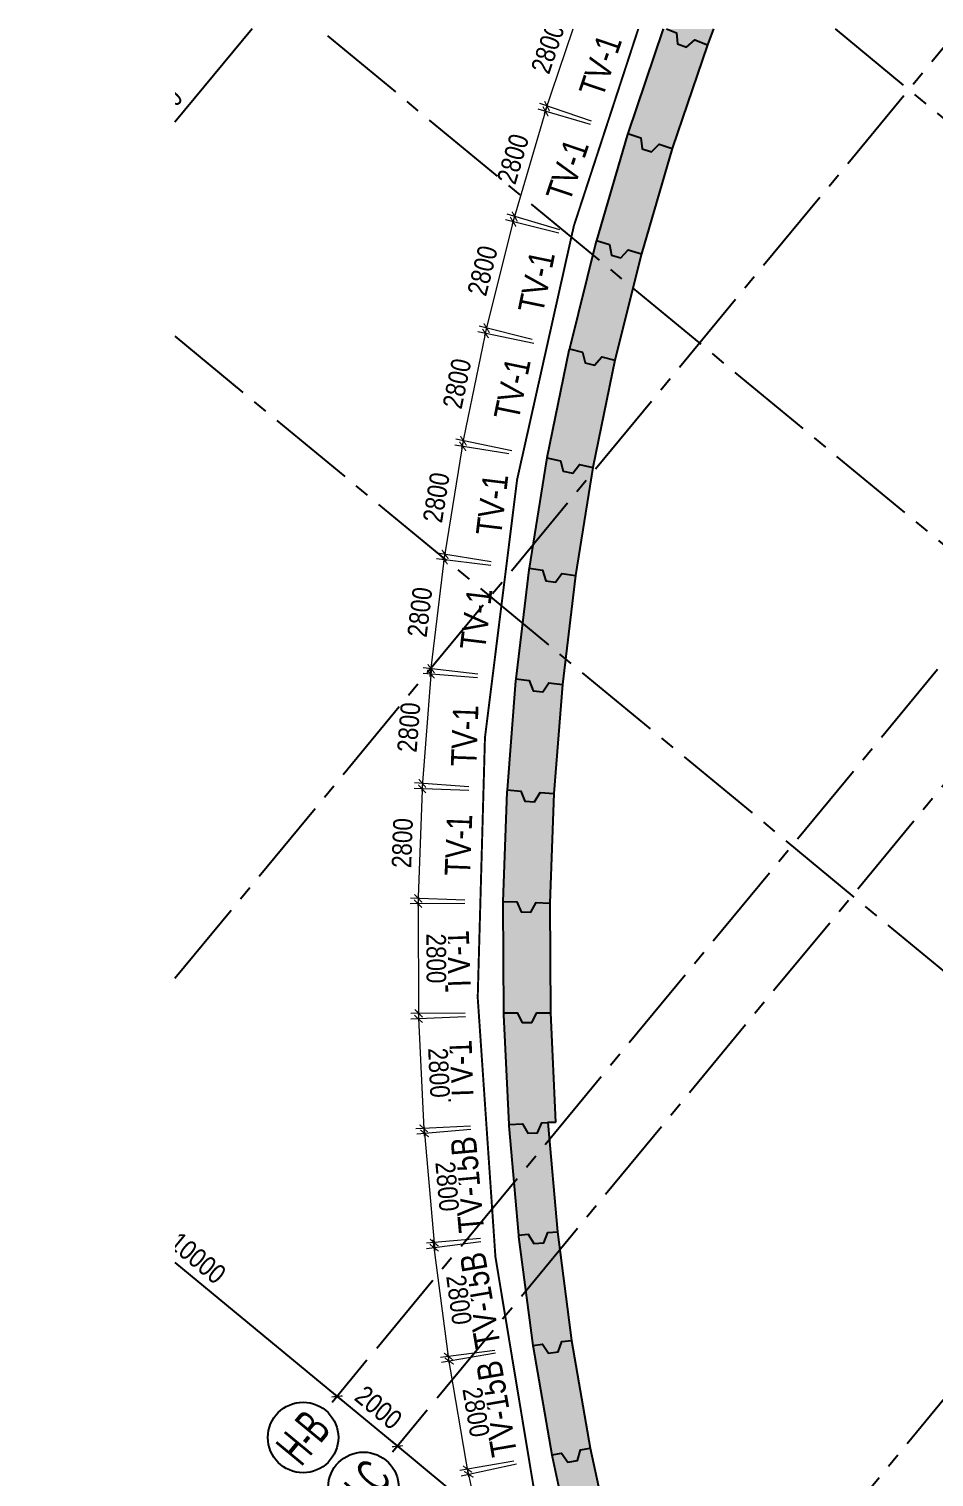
# Model space of a CAD drawing. Header units: millimetres. Extents: x 489377 to 1074388, y -818569 to -310551.
# Drawn here: x 490982 to 514109, y -347553 to -310551 of the extents above; entities that cross this region are included whole.
import ezdxf
from ezdxf.enums import TextEntityAlignment as Align
from ezdxf.xclip import XClip

# ---------------------------------------------------------------- set-up
doc = ezdxf.new("R2010")
doc.units = ezdxf.units.MM
doc.header["$LTSCALE"] = 100
doc.header["$XCLIPFRAME"] = 0
doc.header["$PDMODE"] = 32
doc.header["$PDSIZE"] = 2.5
for name, pattern in [('CENTER2', [1.125, 0.75, -0.125, 0.125, -0.125]), ('DASHDOT', [1, 0.5, -0.25, 0, -0.25]), ('DASHED', [4.5, 3, -1.5])]:
    doc.linetypes.add(name, pattern=pattern)
for name, color, linetype in [('A-GRID-SYM', 50, 'Continuous'), ('ccu11-Dim', 8, 'Continuous'), ('ccu11-Khuat', 9, 'DASHED'), ('ccu12-Hatch', 250, 'Continuous'), ('ccu12-Truc', 13, 'CENTER2'), ('KC-Betong', 6, 'Continuous'), ('Xref_ST_MBDV Cot vach 30.7.2022$0$Xref_ST_MBDV Cot vach 30.7.2022|Xref_ST_MBDV Cot vach 30.7.2022|Xref_ST_MBDV Cot vach 30.7.2022|Xref_ST_MBDV Cot vach 30.7.2022|A-CORE-OTLN', 2, 'Continuous'), ('Xref_ST_MBDV Cot vach 30.7.2022$0$Xref_ST_MBDV Cot vach 30.7.2022|Xref_ST_MBDV Cot vach 30.7.2022|Xref_ST_MBDV Cot vach 30.7.2022|Xref_ST_MBDV Cot vach 30.7.2022|ccu12-Thay', 7, 'Continuous')]:
    doc.layers.add(name, color=color, linetype=linetype)
doc.layers.add('ccu12-Tencaukien', color=9, linetype='Continuous', lineweight=15)
doc.styles.add('Arial', font='arial_0.ttf', dxfattribs={"width": 0.7})
doc.styles.add('Arial Narrow', font='ARIALN.TTF')
doc.styles.add('HBA-Text', font='GOTHIC.TTF')
doc.dimstyles.new('ccu12-200', dxfattribs={"dimscale": 200, "dimtxt": 2.5, "dimasz": 1, "dimexe": 1, "dimexo": 2, "dimgap": 1, "dimtad": 1, "dimdec": 0, "dimdsep": 46, "dimtxsty": 'Arial Narrow', "dimblk": 'ARCHTICK', "dimcen": -1, "dimdle": 1, "dimclrd": 256, "dimclre": 256, "dimclrt": 3, "dimadec": 0, "dimazin": 2, "dimtfac": 0.1, "dimtdec": 0, "dimtmove": 0, "dimatfit": 1, "dimldrblk": 'ARCHTICK', "dimfxl": 0, "dimtvp": 0.833333, "dimtolj": 1, "dimtzin": 12, "dimarcsym": 0})

# ---------------------------------------------------------------- blocks, each defined once
blk = doc.blocks.new('_ARCHTICK')
at = {"color": 0, "linetype": 'ByBlock', "const_width": 0.15}
blk.add_lwpolyline([(-0.5, -0.5), (0.5, 0.5)], dxfattribs=at)
blk = doc.blocks.new('*D191')
at = {"layer": 'ccu11-Dim', "lineweight": -2, "ltscale": 0.5, "transparency": 16777216}
for p, q in [((-122215, 90313), (-121188, 93344)), ((-120116, 92769), (-121441, 93218)), ((-121016, 90117), (-122341, 90567))]:
    blk.add_line(p, q, dxfattribs=at)
at = {"layer": 'Defpoints', "color": 0, "ltscale": 0.5, "transparency": 16777216}
for p in [(-121252, 93154), (-119738, 92641), (-120637, 89989)]:
    blk.add_point(p, dxfattribs=at)
at = {"layer": 'ccu11-Dim', "lineweight": -2, "ltscale": 0.5, "transparency": 16777216, "xscale": 200, "yscale": 200, "zscale": 200}
for p, rotation in [((-121252, 93154), 71.26862358243689), ((-122151, 90502), 251.2686235824369)]:
    blk.add_blockref('_ARCHTICK', p, dxfattribs=dict(at, rotation=rotation))
at = {"layer": 'ccu11-Dim', "color": 3, "ltscale": 0.5, "transparency": 16777216, "insert": (-122133, 91975), "char_height": 500, "attachment_point": 5, "rotation": 71.2686, "style": 'Arial Narrow', "bg_fill": 3, "box_fill_scale": 1.1, "bg_fill_color": 256, "bg_fill_true_color": 13158600, "bg_fill_transparency": 0}
blk.add_mtext('\\A1;2800', dxfattribs=at)
blk = doc.blocks.new('*D192')
at = {"layer": 'ccu11-Dim', "lineweight": -2, "ltscale": 0.5, "transparency": 16777216}
for p, q in [((-123035, 87489), (-122134, 90560)), ((-121042, 90031), (-122383, 90424)), ((-121830, 87344), (-123171, 87738))]:
    blk.add_line(p, q, dxfattribs=at)
at = {"layer": 'Defpoints', "color": 0, "ltscale": 0.5, "transparency": 16777216}
for p in [(-122191, 90368), (-120658, 89918), (-121446, 87232)]:
    blk.add_point(p, dxfattribs=at)
at = {"layer": 'ccu11-Dim', "lineweight": -2, "ltscale": 0.5, "transparency": 16777216, "xscale": 200, "yscale": 200, "zscale": 200}
for p, rotation in [((-122191, 90368), 73.64817315677632), ((-122979, 87681), 253.6481731567763)]:
    blk.add_blockref('_ARCHTICK', p, dxfattribs=dict(at, rotation=rotation))
at = {"layer": 'ccu11-Dim', "color": 3, "ltscale": 0.5, "transparency": 16777216, "insert": (-123022, 89153), "char_height": 500, "attachment_point": 5, "rotation": 73.6482, "style": 'Arial Narrow', "bg_fill": 3, "box_fill_scale": 1.1, "bg_fill_color": 256, "bg_fill_true_color": 13158600, "bg_fill_transparency": 0}
blk.add_mtext('\\A1;2800', dxfattribs=at)
blk = doc.blocks.new('*D193')
at = {"layer": 'ccu11-Dim', "lineweight": -2, "ltscale": 0.5, "transparency": 16777216}
for p, q in [((-123743, 84636), (-122971, 87741)), ((-121855, 87257), (-123213, 87595)), ((-122531, 84540), (-123889, 84878))]:
    blk.add_line(p, q, dxfattribs=at)
at = {"layer": 'Defpoints', "color": 0, "ltscale": 0.5, "transparency": 16777216}
for p in [(-123019, 87547), (-121467, 87161), (-122143, 84444)]:
    blk.add_point(p, dxfattribs=at)
at = {"layer": 'ccu11-Dim', "lineweight": -2, "ltscale": 0.5, "transparency": 16777216, "xscale": 200, "yscale": 200, "zscale": 200}
for p, rotation in [((-123019, 87547), 76.02772032637999), ((-123695, 84830), 256.02772032638)]:
    blk.add_blockref('_ARCHTICK', p, dxfattribs=dict(at, rotation=rotation))
at = {"layer": 'ccu11-Dim', "color": 3, "ltscale": 0.5, "transparency": 16777216, "insert": (-123799, 86298), "char_height": 500, "attachment_point": 5, "rotation": 76.0277, "style": 'Arial Narrow', "bg_fill": 3, "box_fill_scale": 1.1, "bg_fill_color": 256, "bg_fill_true_color": 13158600, "bg_fill_transparency": 0}
blk.add_mtext('\\A1;2800', dxfattribs=at)
blk = doc.blocks.new('*D194')
at = {"layer": 'ccu11-Dim', "lineweight": -2, "ltscale": 0.5, "transparency": 16777216}
for p, q in [((-124328, 81754), (-123685, 84889)), ((-122490, 84439), (-123921, 84733)), ((-123053, 81696), (-124484, 81990))]:
    blk.add_line(p, q, dxfattribs=at)
at = {"layer": 'Defpoints', "color": 0, "ltscale": 0.5, "transparency": 16777216}
for p in [(-123725, 84693), (-122098, 84359), (-122661, 81616)]:
    blk.add_point(p, dxfattribs=at)
at = {"layer": 'ccu11-Dim', "lineweight": -2, "ltscale": 0.5, "transparency": 16777216, "xscale": 200, "yscale": 200, "zscale": 200}
for p, rotation in [((-123725, 84693), 78.40726389763793), ((-124288, 81950), 258.4072638976379)]:
    blk.add_blockref('_ARCHTICK', p, dxfattribs=dict(at, rotation=rotation))
at = {"layer": 'ccu11-Dim', "color": 3, "ltscale": 0.5, "transparency": 16777216, "insert": (-124452, 83413), "char_height": 500, "attachment_point": 5, "rotation": 78.4073, "style": 'Arial Narrow', "bg_fill": 3, "box_fill_scale": 1.1, "bg_fill_color": 256, "bg_fill_true_color": 13158600, "bg_fill_transparency": 0}
blk.add_mtext('\\A1;2800', dxfattribs=at)
blk = doc.blocks.new('*D195')
at = {"layer": 'ccu11-Dim', "lineweight": -2, "ltscale": 0.5, "transparency": 16777216}
for p, q in [((-124788, 78850), (-124276, 82008)), ((-123130, 81620), (-124505, 81843)), ((-123578, 78856), (-124954, 79079))]:
    blk.add_line(p, q, dxfattribs=at)
at = {"layer": 'Defpoints', "color": 0, "ltscale": 0.5, "transparency": 16777216}
for p in [(-124308, 81811), (-122735, 81556), (-123184, 78792)]:
    blk.add_point(p, dxfattribs=at)
at = {"layer": 'ccu11-Dim', "lineweight": -2, "ltscale": 0.5, "transparency": 16777216, "xscale": 200, "yscale": 200, "zscale": 200}
for p, rotation in [((-124308, 81811), 80.78680266989475), ((-124756, 79047), 260.7868026698948)]:
    blk.add_blockref('_ARCHTICK', p, dxfattribs=dict(at, rotation=rotation))
at = {"layer": 'ccu11-Dim', "color": 3, "ltscale": 0.5, "transparency": 16777216, "insert": (-124981, 80502), "char_height": 500, "attachment_point": 5, "rotation": 80.7868, "style": 'Arial Narrow', "bg_fill": 3, "box_fill_scale": 1.1, "bg_fill_color": 256, "bg_fill_true_color": 13158600, "bg_fill_transparency": 0}
blk.add_mtext('\\A1;2800', dxfattribs=at)
blk = doc.blocks.new('*D197')
at = {"layer": 'ccu11-Dim', "lineweight": -2, "ltscale": 0.5, "transparency": 16777216}
for p, q in [((-125139, 75931), (-124758, 79108)), ((-123591, 78766), (-124981, 78933)), ((-123924, 75986), (-125314, 76153))]:
    blk.add_line(p, q, dxfattribs=at)
at = {"layer": 'Defpoints', "color": 0, "ltscale": 0.5, "transparency": 16777216}
for p in [(-124782, 78909), (-123193, 78719), (-123527, 75939)]:
    blk.add_point(p, dxfattribs=at)
at = {"layer": 'ccu11-Dim', "lineweight": -2, "ltscale": 0.5, "transparency": 16777216, "xscale": 200, "yscale": 200, "zscale": 200}
for p, rotation in [((-124782, 78909), 83.16642200193522), ((-125115, 76129), 263.1664220019352)]:
    blk.add_blockref('_ARCHTICK', p, dxfattribs=dict(at, rotation=rotation))
at = {"layer": 'ccu11-Dim', "color": 3, "ltscale": 0.5, "transparency": 16777216, "insert": (-125401, 77573), "char_height": 500, "attachment_point": 5, "rotation": 83.1664, "style": 'Arial Narrow', "bg_fill": 3, "box_fill_scale": 1.1, "bg_fill_color": 256, "bg_fill_true_color": 13158600, "bg_fill_transparency": 0}
blk.add_mtext('\\A1;2800', dxfattribs=at)
blk = doc.blocks.new('*D198')
at = {"layer": 'ccu11-Dim', "lineweight": -2, "ltscale": 0.5, "transparency": 16777216}
for p, q in [((-125105, 76188), (-125354, 72998)), ((-123932, 75896), (-125320, 76004)), ((-124150, 73105), (-125538, 73213))]:
    blk.add_line(p, q, dxfattribs=at)
at = {"layer": 'Defpoints', "color": 0, "ltscale": 0.5, "transparency": 16777216}
for p in [(-123534, 75865), (-125338, 73197), (-123751, 73074)]:
    blk.add_point(p, dxfattribs=at)
at = {"layer": 'ccu11-Dim', "lineweight": -2, "ltscale": 0.5, "transparency": 16777216, "xscale": 200, "yscale": 200, "zscale": 200}
for p, rotation in [((-125121, 75989), 85.54582615837154), ((-125338, 73197), 265.5458261583715)]:
    blk.add_blockref('_ARCHTICK', p, dxfattribs=dict(at, rotation=rotation))
at = {"layer": 'ccu11-Dim', "color": 3, "ltscale": 0.5, "transparency": 16777216, "insert": (-125683, 74629), "char_height": 500, "attachment_point": 5, "rotation": 85.5458, "style": 'Arial Narrow', "bg_fill": 3, "box_fill_scale": 1.1, "bg_fill_color": 256, "bg_fill_true_color": 13158600, "bg_fill_transparency": 0}
blk.add_mtext('\\A1;2800', dxfattribs=at)
blk = doc.blocks.new('*D199')
at = {"layer": 'ccu11-Dim', "lineweight": -2, "ltscale": 0.5, "transparency": 16777216}
for p, q in [((-124155, 73014), (-125544, 73063)), ((-125337, 73256), (-125451, 70058)), ((-124255, 70215), (-125644, 70265))]:
    blk.add_line(p, q, dxfattribs=at)
at = {"layer": 'Defpoints', "color": 0, "ltscale": 0.5, "transparency": 16777216}
for p in [(-123755, 72999), (-125444, 70258), (-123856, 70201)]:
    blk.add_point(p, dxfattribs=at)
at = {"layer": 'ccu11-Dim', "lineweight": -2, "ltscale": 0.5, "transparency": 16777216, "xscale": 200, "yscale": 200, "zscale": 200}
for p, rotation in [((-125344, 73056), 87.94927571291362), ((-125444, 70258), 267.9492757129136)]:
    blk.add_blockref('_ARCHTICK', p, dxfattribs=dict(at, rotation=rotation))
at = {"layer": 'ccu11-Dim', "color": 3, "ltscale": 0.5, "transparency": 16777216, "insert": (-125849, 71673), "char_height": 500, "attachment_point": 5, "rotation": 87.9493, "style": 'Arial Narrow', "bg_fill": 3, "box_fill_scale": 1.1, "bg_fill_color": 256, "bg_fill_true_color": 13158600, "bg_fill_transparency": 0}
blk.add_mtext('\\A1;2800', dxfattribs=at)
blk = doc.blocks.new('*D96')
at = {"layer": 'ccu11-Dim', "lineweight": -2, "ltscale": 0.5, "transparency": 16777216}
for p, q in [((1032583, -617499), (1026980, -624284)), ((1033381, -618417), (1032302, -617526)), ((1028032, -624894), (1026953, -624003))]:
    blk.add_line(p, q, dxfattribs=at)
at = {"layer": 'Defpoints', "color": 0, "ltscale": 0.5, "transparency": 16777216}
for p in [(1033689, -618672), (1027107, -624130), (1028341, -625149)]:
    blk.add_point(p, dxfattribs=at)
at = {"layer": 'ccu11-Dim', "lineweight": -2, "ltscale": 0.5, "transparency": 16777216, "xscale": 200, "yscale": 200, "zscale": 200}
for p, rotation in [((1032456, -617653), 50.44882679726382), ((1027107, -624130), 230.4488267972638)]:
    blk.add_blockref('_ARCHTICK', p, dxfattribs=dict(at, rotation=rotation))
at = {"layer": 'ccu11-Dim', "color": 3, "ltscale": 0.5, "transparency": 16777216, "insert": (1029430, -620602), "char_height": 500, "attachment_point": 5, "rotation": 50.4488, "style": 'Arial Narrow', "bg_fill": 3, "box_fill_scale": 1.1, "bg_fill_color": 256, "bg_fill_true_color": 13158600, "bg_fill_transparency": 0}
blk.add_mtext('\\A1;8400', dxfattribs=at)
blk = doc.blocks.new('*D97')
at = {"layer": 'ccu11-Dim', "lineweight": -2, "ltscale": 0.5, "transparency": 16777216}
for p, q in [((1027234, -623976), (1021631, -630761)), ((1028032, -624894), (1026953, -624003)), ((1022683, -631371), (1021604, -630479))]:
    blk.add_line(p, q, dxfattribs=at)
at = {"layer": 'Defpoints', "color": 0, "ltscale": 0.5, "transparency": 16777216}
for p in [(1028341, -625149), (1021758, -630607), (1022992, -631626)]:
    blk.add_point(p, dxfattribs=at)
at = {"layer": 'ccu11-Dim', "lineweight": -2, "ltscale": 0.5, "transparency": 16777216, "xscale": 200, "yscale": 200, "zscale": 200}
for p, rotation in [((1027107, -624130), 50.44882679726382), ((1021758, -630607), 230.4488267972638)]:
    blk.add_blockref('_ARCHTICK', p, dxfattribs=dict(at, rotation=rotation))
at = {"layer": 'ccu11-Dim', "color": 3, "ltscale": 0.5, "transparency": 16777216, "insert": (1024081, -627078), "char_height": 500, "attachment_point": 5, "rotation": 50.4488, "style": 'Arial Narrow', "bg_fill": 3, "box_fill_scale": 1.1, "bg_fill_color": 256, "bg_fill_true_color": 13158600, "bg_fill_transparency": 0}
blk.add_mtext('\\A1;8400', dxfattribs=at)
blk = doc.blocks.new('GRID-SYM-flat-220')
at = {"layer": 'A-GRID-SYM', "ltscale": 0.5}
blk.add_circle((0, 0), 900, dxfattribs=at)
at = {"layer": 'A-GRID-SYM', "style": 'HBA-Text'}
blk.add_attdef('GRID', text='', height=900, rotation=50.4488, dxfattribs=at).set_placement((0, 0), align=Align.MIDDLE_CENTER)
blk = doc.blocks.new('GRID-SYM-flat-221')
at = {"layer": 'A-GRID-SYM', "ltscale": 0.5}
blk.add_circle((0, 0), 900, dxfattribs=at)
at = {"layer": 'A-GRID-SYM', "style": 'HBA-Text'}
blk.add_attdef('GRID', text='', height=900, rotation=50.4488, dxfattribs=at).set_placement((0, 0), align=Align.MIDDLE_CENTER)
blk = doc.blocks.new('*D98')
at = {"layer": 'ccu11-Dim', "lineweight": -2, "ltscale": 0.5, "transparency": 16777216}
for p, q in [((1029349, -658987), (1028458, -660067)), ((1028431, -659785), (1030281, -661314)), ((1030891, -660261), (1030000, -661340))]:
    blk.add_line(p, q, dxfattribs=at)
at = {"layer": 'Defpoints', "color": 0, "ltscale": 0.5, "transparency": 16777216}
for p in [(1029604, -658679, 0), (1031146, -659952, 0), (1030127, -661186)]:
    blk.add_point(p, dxfattribs=at)
at = {"layer": 'ccu11-Dim', "lineweight": -2, "ltscale": 0.5, "transparency": 16777216, "xscale": 200, "yscale": 200, "zscale": 200}
for p, rotation in [((1028585, -659913), 140.4488267530787), ((1030127, -661186), 320.4488267530787)]:
    blk.add_blockref('_ARCHTICK', p, dxfattribs=dict(at, rotation=rotation))
at = {"layer": 'ccu11-Dim', "color": 3, "ltscale": 0.5, "transparency": 16777216, "insert": (1029646, -660198), "char_height": 500, "attachment_point": 5, "rotation": 320.4488, "style": 'Arial Narrow', "bg_fill": 3, "box_fill_scale": 1.1, "bg_fill_color": 256, "bg_fill_true_color": 13158600, "bg_fill_transparency": 0}
blk.add_mtext('\\A1;2000', dxfattribs=at)
blk = doc.blocks.new('*D99')
at = {"layer": 'ccu11-Dim', "lineweight": -2, "ltscale": 0.5, "transparency": 16777216}
for p, q in [((1021638, -652620), (1020747, -653699)), ((1020720, -653418), (1028739, -660040)), ((1029349, -658987), (1028458, -660067))]:
    blk.add_line(p, q, dxfattribs=at)
at = {"layer": 'Defpoints', "color": 0, "ltscale": 0.5, "transparency": 16777216}
for p in [(1021893, -652311, 0), (1029604, -658679, 0), (1028585, -659913)]:
    blk.add_point(p, dxfattribs=at)
at = {"layer": 'ccu11-Dim', "lineweight": -2, "ltscale": 0.5, "transparency": 16777216, "xscale": 200, "yscale": 200, "zscale": 200}
for p, rotation in [((1020874, -653545), 140.4488267530787), ((1028585, -659913), 320.4488267530787)]:
    blk.add_blockref('_ARCHTICK', p, dxfattribs=dict(at, rotation=rotation))
at = {"layer": 'ccu11-Dim', "color": 3, "ltscale": 0.5, "transparency": 16777216, "insert": (1025020, -656378), "char_height": 500, "attachment_point": 5, "rotation": 320.4488, "style": 'Arial Narrow', "bg_fill": 3, "box_fill_scale": 1.1, "bg_fill_color": 256, "bg_fill_true_color": 13158600, "bg_fill_transparency": 0}
blk.add_mtext('\\A1;10000', dxfattribs=at)
blk = doc.blocks.new('*D100')
at = {"layer": 'ccu11-Dim', "lineweight": -2, "ltscale": 0.5, "transparency": 16777216}
for p, q in [((1030891, -660261), (1030000, -661340)), ((1029973, -661059), (1037992, -667681)), ((1038602, -666629), (1037710, -667708))]:
    blk.add_line(p, q, dxfattribs=at)
at = {"layer": 'Defpoints', "color": 0, "ltscale": 0.5, "transparency": 16777216}
for p in [(1031146, -659952, 0), (1038856, -666320, 0), (1037838, -667554)]:
    blk.add_point(p, dxfattribs=at)
at = {"layer": 'ccu11-Dim', "lineweight": -2, "ltscale": 0.5, "transparency": 16777216, "xscale": 200, "yscale": 200, "zscale": 200}
for p, rotation in [((1030127, -661186), 140.4488267530787), ((1037838, -667554), 320.4488267530787)]:
    blk.add_blockref('_ARCHTICK', p, dxfattribs=dict(at, rotation=rotation))
at = {"layer": 'ccu11-Dim', "color": 3, "ltscale": 0.5, "transparency": 16777216, "insert": (1034272, -664019), "char_height": 500, "attachment_point": 5, "rotation": 320.4488, "style": 'Arial Narrow', "bg_fill": 3, "box_fill_scale": 1.1, "bg_fill_color": 256, "bg_fill_true_color": 13158600, "bg_fill_transparency": 0}
blk.add_mtext('\\A1;10000', dxfattribs=at)
blk = doc.blocks.new('*D165')
at = {"layer": 'ccu11-Dim', "lineweight": -2, "ltscale": 0.5, "transparency": 16777216}
for p, q in [((-125449, 70322), (-125434, 67122)), ((-124256, 70127), (-125648, 70121)), ((-124243, 67327), (-125635, 67321))]:
    blk.add_line(p, q, dxfattribs=at)
at = {"layer": 'Defpoints', "color": 0, "ltscale": 0.5, "transparency": 16777216}
for p in [(-123856, 70129), (-125435, 67322), (-123843, 67329)]:
    blk.add_point(p, dxfattribs=at)
at = {"layer": 'ccu11-Dim', "lineweight": -2, "ltscale": 0.5, "transparency": 16777216, "xscale": 200, "yscale": 200, "zscale": 200}
for p, rotation in [((-125448, 70122), 90.26886288569115), ((-125435, 67322), 270.2688628856911)]:
    blk.add_blockref('_ARCHTICK', p, dxfattribs=dict(at, rotation=rotation))
at = {"layer": 'ccu11-Dim', "color": 3, "ltscale": 0.5, "transparency": 16777216, "insert": (-124986, 68724), "char_height": 500, "attachment_point": 5, "rotation": 270.2689, "style": 'Arial Narrow', "bg_fill": 3, "box_fill_scale": 1.1, "bg_fill_color": 256, "bg_fill_true_color": 13158600, "bg_fill_transparency": 0}
blk.add_mtext('\\A1;2800', dxfattribs=at)
blk = doc.blocks.new('*D166')
at = {"layer": 'ccu11-Dim', "lineweight": -2, "ltscale": 0.5, "transparency": 16777216}
for p, q in [((-125446, 67379), (-125296, 64182)), ((-124240, 67235), (-125637, 67169)), ((-124108, 64438), (-125505, 64372))]:
    blk.add_line(p, q, dxfattribs=at)
at = {"layer": 'Defpoints', "color": 0, "ltscale": 0.5, "transparency": 16777216}
for p in [(-123840, 67254), (-123708, 64457), (-125305, 64382)]:
    blk.add_point(p, dxfattribs=at)
at = {"layer": 'ccu11-Dim', "lineweight": -2, "ltscale": 0.5, "transparency": 16777216, "xscale": 200, "yscale": 200, "zscale": 200}
for p, rotation in [((-125437, 67179), 92.69650330564745), ((-125305, 64382), 272.6965033056475)]:
    blk.add_blockref('_ARCHTICK', p, dxfattribs=dict(at, rotation=rotation))
at = {"layer": 'ccu11-Dim', "color": 3, "ltscale": 0.5, "transparency": 16777216, "insert": (-124916, 65802), "char_height": 500, "attachment_point": 5, "rotation": 272.6965, "style": 'Arial Narrow', "bg_fill": 3, "box_fill_scale": 1.1, "bg_fill_color": 256, "bg_fill_true_color": 13158600, "bg_fill_transparency": 0}
blk.add_mtext('\\A1;2800', dxfattribs=at)
blk = doc.blocks.new('*D167')
at = {"layer": 'ccu11-Dim', "lineweight": -2, "ltscale": 0.5, "transparency": 16777216}
for p, q in [((-125301, 64452), (-125018, 61264)), ((-124102, 64357), (-125482, 64235)), ((-123855, 61568), (-125235, 61446))]:
    blk.add_line(p, q, dxfattribs=at)
at = {"layer": 'Defpoints', "color": 0, "ltscale": 0.5, "transparency": 16777216}
for p in [(-123703, 64392), (-125036, 61463), (-123456, 61603)]:
    blk.add_point(p, dxfattribs=at)
at = {"layer": 'ccu11-Dim', "lineweight": -2, "ltscale": 0.5, "transparency": 16777216, "xscale": 200, "yscale": 200, "zscale": 200}
for p, rotation in [((-125283, 64253), 95.05810092776898), ((-125036, 61463), 275.058100927769)]:
    blk.add_blockref('_ARCHTICK', p, dxfattribs=dict(at, rotation=rotation))
at = {"layer": 'ccu11-Dim', "color": 3, "ltscale": 0.5, "transparency": 16777216, "insert": (-124706, 62898), "char_height": 500, "attachment_point": 5, "rotation": 275.0581, "style": 'Arial Narrow', "bg_fill": 3, "box_fill_scale": 1.1, "bg_fill_color": 256, "bg_fill_true_color": 13158600, "bg_fill_transparency": 0}
blk.add_mtext('\\A1;2800', dxfattribs=at)
blk = doc.blocks.new('*D168')
at = {"layer": 'ccu11-Dim', "lineweight": -2, "ltscale": 0.5, "transparency": 16777216}
for p, q in [((-123847, 61487), (-125235, 61306)), ((-124648, 58357), (-125062, 61530)), ((-123484, 58710), (-124872, 58529))]:
    blk.add_line(p, q, dxfattribs=at)
at = {"layer": 'Defpoints', "color": 0, "ltscale": 0.5, "transparency": 16777216}
for p in [(-123450, 61539), (-125036, 61332), (-123088, 58762)]:
    blk.add_point(p, dxfattribs=at)
at = {"layer": 'ccu11-Dim', "lineweight": -2, "ltscale": 0.5, "transparency": 16777216, "xscale": 200, "yscale": 200, "zscale": 200}
for p, rotation in [((-125036, 61332), 97.4310112200924), ((-124674, 58555), 277.4310112200924)]:
    blk.add_blockref('_ARCHTICK', p, dxfattribs=dict(at, rotation=rotation))
at = {"layer": 'ccu11-Dim', "color": 3, "ltscale": 0.5, "transparency": 16777216, "insert": (-124404, 60002), "char_height": 500, "attachment_point": 5, "rotation": 277.431, "style": 'Arial Narrow', "bg_fill": 3, "box_fill_scale": 1.1, "bg_fill_color": 256, "bg_fill_true_color": 13158600, "bg_fill_transparency": 0}
blk.add_mtext('\\A1;2800', dxfattribs=at)
blk = doc.blocks.new('*D169')
at = {"layer": 'ccu11-Dim', "lineweight": -2, "ltscale": 0.5, "transparency": 16777216}
for p, q in [((-123469, 58636), (-124849, 58401)), ((-124150, 55477), (-124686, 58632)), ((-123000, 55875), (-124381, 55641))]:
    blk.add_line(p, q, dxfattribs=at)
at = {"layer": 'Defpoints', "color": 0, "ltscale": 0.5, "transparency": 16777216}
for p in [(-123074, 58703), (-124652, 58435), (-122606, 55942)]:
    blk.add_point(p, dxfattribs=at)
at = {"layer": 'ccu11-Dim', "lineweight": -2, "ltscale": 0.5, "transparency": 16777216, "xscale": 200, "yscale": 200, "zscale": 200}
for p, rotation in [((-124652, 58435), 99.63416843344069), ((-124184, 55674), 279.6341684334407)]:
    blk.add_blockref('_ARCHTICK', p, dxfattribs=dict(at, rotation=rotation))
at = {"layer": 'ccu11-Dim', "color": 3, "ltscale": 0.5, "transparency": 16777216, "insert": (-123969, 57131), "char_height": 500, "attachment_point": 5, "rotation": 279.6342, "style": 'Arial Narrow', "bg_fill": 3, "box_fill_scale": 1.1, "bg_fill_color": 256, "bg_fill_true_color": 13158600, "bg_fill_transparency": 0}
blk.add_mtext('\\A1;2800', dxfattribs=at)
blk = doc.blocks.new('*D170')
at = {"layer": 'ccu11-Dim', "lineweight": -2, "ltscale": 0.5, "transparency": 16777216}
for p, q in [((-122932, 55804), (-124347, 55498)), ((-123519, 52608), (-124194, 55736)), ((-122342, 53067), (-123757, 52761))]:
    blk.add_line(p, q, dxfattribs=at)
at = {"layer": 'Defpoints', "color": 0, "ltscale": 0.5, "transparency": 16777216}
for p in [(-122541, 55888), (-124152, 55541), (-121951, 53151)]:
    blk.add_point(p, dxfattribs=at)
at = {"layer": 'ccu11-Dim', "lineweight": -2, "ltscale": 0.5, "transparency": 16777216, "xscale": 200, "yscale": 200, "zscale": 200}
for p, rotation in [((-124152, 55541), 102.1762206241928), ((-123561, 52804), 282.1762206241928)]:
    blk.add_blockref('_ARCHTICK', p, dxfattribs=dict(at, rotation=rotation))
at = {"layer": 'ccu11-Dim', "color": 3, "ltscale": 0.5, "transparency": 16777216, "insert": (-123412, 54268), "char_height": 500, "attachment_point": 5, "rotation": 282.1762, "style": 'Arial Narrow', "bg_fill": 3, "box_fill_scale": 1.1, "bg_fill_color": 256, "bg_fill_true_color": 13158600, "bg_fill_transparency": 0}
blk.add_mtext('\\A1;2800', dxfattribs=at)
blk = doc.blocks.new('LUOI TRUC-NT2')
at = {"layer": 'ccu12-Truc', "ltscale": 30}
for p, q in [((-10601.8, -12837.6), (33633.1, 40726.1)), ((-15768.8, 34810.7), (13325.4, 10783.6)), ((-21117.6, 28333.9), (7976.6, 4306.8)), ((-26466.5, 21857), (2627.8, -2170.1))]:
    blk.add_line(p, q, dxfattribs=at)
at = {"layer": 'KC-Betong', "ltscale": 0.5}
ref = blk.add_blockref('GRID-SYM-flat-220', (-21739.9, -7479.4, 0), dxfattribs=at)
ref.add_attrib('GRID', 'H-B', dxfattribs={"layer": 'A-GRID-SYM', "height": 900, "rotation": 50.44883, "style": 'HBA-Text', "width": 0.6}).set_placement((-21739.9, -7479.4, 0), align=Align.MIDDLE_CENTER)
ref = blk.add_blockref('GRID-SYM-flat-221', (-20197.8, -8753, 0), dxfattribs=at)
ref.add_attrib('GRID', 'H-C', dxfattribs={"layer": 'A-GRID-SYM', "height": 900, "rotation": 50.44883, "style": 'HBA-Text', "width": 0.6}).set_placement((-20197.8, -8753, 0), align=Align.MIDDLE_CENTER)
at = {"layer": 'ccu11-Dim', "ltscale": 0.5}
dim = blk.add_linear_dim(base=(-22351.3, 29352.7), p1=(-15768.8, 34810.7), p2=(-21117.6, 28333.9), angle=50.44883, dimstyle='ccu12-200', override={"dimfxl": 150, "dimtfill": 1}, dxfattribs=at)
dim.commit()
dim.dimension.update_dxf_attribs({"geometry": '*D96', "text_midpoint": (-20027.9, 32881), "insert": (-1049458.2, 653482.6)})
at = {"layer": 'ccu12-Truc', "ltscale": 30}
for p, q in [((-19854.4, -5196.4), (24380.4, 48367.3)), ((-18312.3, -6469.9), (25922.6, 47093.7))]:
    blk.add_line(p, q, dxfattribs=at)
at = {"layer": 'ccu11-Dim', "ltscale": 0.5}
dim = blk.add_linear_dim(base=(-27700.1, 22875.8), p1=(-21117.6, 28333.9), p2=(-26466.5, 21857), angle=50.44883, dimstyle='ccu12-200', override={"dimfxl": 150, "dimtfill": 1}, dxfattribs=at)
dim.commit()
dim.dimension.update_dxf_attribs({"geometry": '*D97', "text_midpoint": (-25376.8, 26404.2), "insert": (-1049458.2, 653482.6)})
at = {"layer": 'ccu12-Truc', "ltscale": 30}
blk.add_line((-27565, 1171.3), (29702, 70515.4), dxfattribs=at)
at = {"layer": 'ccu11-Dim', "ltscale": 0.5}
dim = blk.add_linear_dim(base=(-19331.1, -7703.6, 0), p1=(-19854.4, -5196.4), p2=(-18312.3, -6469.9), angle=140.44883, dimstyle='ccu12-200', override={"dimfxl": 150, "dimtfill": 1}, dxfattribs=at)
dim.commit()
dim.dimension.update_dxf_attribs({"geometry": '*D98', "text_midpoint": (-19812.3, -6715.8, 0), "insert": (-1049458.2, 653482.6)})
for base, p1, p2, picture, middle in [((-20873.3, -6430.1, 0), (-27565, 1171.3), (-19854.4, -5196.4), '*D99', (-24438.6, -2895.2, 0)), ((-11620.6, -14071.3, 0), (-18312.3, -6469.9), (-10601.8, -12837.6), '*D100', (-15186, -10536.4, 0))]:
    dim = blk.add_linear_dim(base=base, p1=p1, p2=p2, angle=140.44883, dimstyle='ccu12-200', override={"dimfxl": 150, "dimtfill": 1}, dxfattribs=at)
    dim.commit()
    dim.dimension.update_dxf_attribs({"geometry": picture, "text_midpoint": middle, "insert": (-1049458.2, 653482.6)})
blk = doc.blocks.new('220908_DWall Plan')
at = {"layer": 'Xref_ST_MBDV Cot vach 30.7.2022$0$Xref_ST_MBDV Cot vach 30.7.2022|Xref_ST_MBDV Cot vach 30.7.2022|Xref_ST_MBDV Cot vach 30.7.2022|Xref_ST_MBDV Cot vach 30.7.2022|ccu12-Thay', "ltscale": 10}
for points in [[(-119173.3, 92501.9), (-118846.9, 92375.9), (-118820.3, 92097.5), (-118587, 92007.4), (-118380.2, 92195.7), (-118053.8, 92069.7)], [(-120089.4, 89803.4), (-119758.1, 89691), (-119720, 89414), (-119483.1, 89333.6), (-119284.3, 89530.4), (-118953, 89418)], [(-122952.9, 75870), (-122605.6, 75828.4), (-122511.2, 75565.1), (-122262.8, 75535.4), (-122108.8, 75768.9), (-121761.5, 75727.3)], [(-123175.3, 73028.9), (-122826.5, 73001.7), (-122721.2, 72742.6), (-122471.8, 72723.2), (-122327.7, 72962.9), (-121978.9, 72935.7)], [(-123278.4, 70180.4), (-122928.7, 70167.9), (-122812.7, 69913.4), (-122562.7, 69904.5), (-122428.7, 70150), (-122079.1, 70137.5)], [(-123266, 67331.9), (-122916.1, 67333.5), (-122789.9, 67084), (-122539.7, 67085.1), (-122415.8, 67335.9), (-122066, 67337.5)], [(-123132.9, 64484.2), (-122783.5, 64500.6), (-122646.8, 64256.6), (-122396.9, 64268.4), (-122283.7, 64524.2), (-121934.3, 64540.6)], [(-122883.3, 61654), (-122634.4, 61676), (-122487.8, 61437.8), (-122238.6, 61459.9), (-122136, 61720.1), (-121887.2, 61742.1)], [(-122516.6, 58836.3), (-122268.9, 58868.6), (-122112.5, 58636.7), (-121864.5, 58669.1), (-121772.8, 58933.3), (-121525, 58965.6)], [(-122033.7, 56036.3), (-121787.5, 56078.8), (-121621.6, 55853.6), (-121375.1, 55896.2), (-121294.5, 56164), (-121048.3, 56206.5)]]:
    blk.add_lwpolyline(points, dxfattribs=at)
at = {"layer": 'ccu11-Dim', "ltscale": 0.5}
dim = blk.add_linear_dim(base=(-121252, 93154.2), p1=(-120636.7, 89989), p2=(-119737.5, 92640.7), angle=71.26862, dimstyle='ccu12-200', override={"dimzin": 0, "dimfxl": 150, "dimtfill": 1}, dxfattribs=at)
dim.commit()
dim.dimension.update_dxf_attribs({"geometry": '*D191', "text_midpoint": (-122132.7, 91974.5)})
dim = blk.add_linear_dim(base=(-122190.6, 90368), p1=(-121446.3, 87231.5), p2=(-120658, 89918.3), angle=73.64817, dimstyle='ccu12-200', override={"dimzin": 0, "dimfxl": 150, "dimtfill": 1}, dxfattribs=at)
dim.commit()
dim.dimension.update_dxf_attribs({"geometry": '*D192', "text_midpoint": (-123021.6, 89152.8)})
at = {"layer": 'Xref_ST_MBDV Cot vach 30.7.2022$0$Xref_ST_MBDV Cot vach 30.7.2022|Xref_ST_MBDV Cot vach 30.7.2022|Xref_ST_MBDV Cot vach 30.7.2022|Xref_ST_MBDV Cot vach 30.7.2022|ccu12-Thay', "ltscale": 10}
blk.add_lwpolyline([(-120892.7, 87069.1), (-120557.1, 86970.6), (-120507.5, 86695.4), (-120267.4, 86624.9), (-120077, 86829.8), (-119741.3, 86731.3)], dxfattribs=at)
at = {"layer": 'ccu11-Dim', "ltscale": 0.5}
dim = blk.add_linear_dim(base=(-123018.8, 87546.8), p1=(-122143.2, 84443.5), p2=(-121467.2, 87160.7), angle=76.02772, dimstyle='ccu12-200', override={"dimzin": 0, "dimfxl": 150, "dimtfill": 1}, dxfattribs=at)
dim.commit()
dim.dimension.update_dxf_attribs({"geometry": '*D193', "text_midpoint": (-123798.7, 86298.1)})
at = {"layer": 'Xref_ST_MBDV Cot vach 30.7.2022$0$Xref_ST_MBDV Cot vach 30.7.2022|Xref_ST_MBDV Cot vach 30.7.2022|Xref_ST_MBDV Cot vach 30.7.2022|Xref_ST_MBDV Cot vach 30.7.2022|ccu12-Thay', "ltscale": 10}
blk.add_lwpolyline([(-121581.8, 84303.9), (-121242.4, 84219.4), (-121181.4, 83946.4), (-120938.6, 83886), (-120756.8, 84098.6), (-120417.3, 84014.1)], dxfattribs=at)
at = {"layer": 'ccu11-Dim', "ltscale": 0.5}
dim = blk.add_linear_dim(base=(-123725.1, 84692.7), p1=(-122661.1, 81616.1), p2=(-122098.4, 84359), angle=78.40726, dimstyle='ccu12-200', override={"dimzin": 0, "dimfxl": 150, "dimtfill": 1}, dxfattribs=at)
dim.commit()
dim.dimension.update_dxf_attribs({"geometry": '*D194', "text_midpoint": (-124452.4, 83412.7)})
at = {"layer": 'Xref_ST_MBDV Cot vach 30.7.2022$0$Xref_ST_MBDV Cot vach 30.7.2022|Xref_ST_MBDV Cot vach 30.7.2022|Xref_ST_MBDV Cot vach 30.7.2022|Xref_ST_MBDV Cot vach 30.7.2022|A-CORE-OTLN', "color": 6}
blk.add_lwpolyline([(-117045.3, 94681.8), (-118053.8, 92069.7), (-118953, 89418), (-119741.3, 86731.3), (-120417.3, 84014.1), (-120980, 81271.2), (-121428.3, 78507.4), (-121761.5, 75727.3), (-121978.9, 72935.7), (-122079.1, 70137.5), (-122066, 67337.5), (-121934.3, 64540.6), (-122134, 64531.2), (-121887.2, 61742.1), (-121525, 58965.6), (-121048.3, 56206.5), (-120457.7, 53469.5)], dxfattribs=at)
at = {"layer": 'Xref_ST_MBDV Cot vach 30.7.2022$0$Xref_ST_MBDV Cot vach 30.7.2022|Xref_ST_MBDV Cot vach 30.7.2022|Xref_ST_MBDV Cot vach 30.7.2022|Xref_ST_MBDV Cot vach 30.7.2022|ccu12-Thay', "ltscale": 10}
blk.add_lwpolyline([(-122155.5, 81512.4), (-121812.8, 81442.1), (-121740.6, 81171.9), (-121495.5, 81121.6), (-121322.7, 81341.5), (-120980, 81271.2)], dxfattribs=at)
at = {"layer": 'ccu11-Dim', "ltscale": 0.5}
dim = blk.add_linear_dim(base=(-124307.9, 81811), p1=(-123183.6, 78792.1), p2=(-122735.3, 81556), angle=80.7868, dimstyle='ccu12-200', override={"dimzin": 0, "dimfxl": 150, "dimtfill": 1}, dxfattribs=at)
dim.commit()
dim.dimension.update_dxf_attribs({"geometry": '*D195', "text_midpoint": (-124981.4, 80502)})
at = {"layer": 'Xref_ST_MBDV Cot vach 30.7.2022$0$Xref_ST_MBDV Cot vach 30.7.2022|Xref_ST_MBDV Cot vach 30.7.2022|Xref_ST_MBDV Cot vach 30.7.2022|Xref_ST_MBDV Cot vach 30.7.2022|ccu12-Thay', "ltscale": 10}
blk.add_lwpolyline([(-122612.8, 78699.5), (-122267.5, 78643.5), (-122184.1, 78376.5), (-121937.2, 78336.5), (-121773.6, 78563.4), (-121428.3, 78507.4)], dxfattribs=at)
at = {"layer": 'ccu11-Dim', "ltscale": 0.5}
dim = blk.add_linear_dim(base=(-124782.2, 78909.3), p1=(-123526.6, 75938.8), p2=(-123193.4, 78718.9), angle=83.16642, dimstyle='ccu12-200', override={"dimzin": 0, "dimfxl": 150, "dimtfill": 1}, dxfattribs=at)
dim.commit()
dim.dimension.update_dxf_attribs({"geometry": '*D197', "text_midpoint": (-125400.8, 77573.4)})
at = {"layer": 'ccu12-Hatch', "ltscale": 0.5}
h = blk.add_hatch(dxfattribs=at)
h.set_pattern_fill('VATLIEU04', color=256, scale=50, pattern_type=2)
h.set_pattern_definition([(50, (-626373.33, 223416.3), (358.63009, -31.37607), [37.5, -412.5]), (355, (-626373.33, 223416.3), (-69.37567, 376.09607), [30, -330]), (100.4514, (-626343.45, 223413.7), (289.25469, 344.71977), [31.8701, -350.57106]), (46.1842, (-626373.33, 223516.3), (533.62052, -82.7595), [56.25, -618.75]), (96.6356, (-626328.87, 223509.4), (467.33135, 487.05894), [47.80514, -525.8565]), (351.1842, (-626373.33, 223516.3), (467.33097, 487.0593), [45, -495]), (21, (-626323.33, 223491.3), (298.45353, -201.30945), [37.5, -412.5]), (326, (-626323.33, 223491.3), (121.65767, 362.57502), [30, -330]), (71.4514, (-626298.46, 223474.54), (420.11131, 161.26525), [31.8701, -350.57106]), (37.5, (-626373.33, 223416.31), (6.079928, 166.446927), [0, -326, 0, -335, 0, -331.25]), (7.5, (-626373.33, 223416.31), (131.53477, 197.205856), [0, -191, 0, -318.5, 0, -126.25]), (327.5, (-626484.83, 223416.31), (266.911218, -11.277436), [0, -125, 0, -390, 0, -517.5]), (317.5, (-626534.83, 223416.31), (291.593085, 50.05249), [0, -162.5, 0, -259, 0, -367.5]), (45, (-626373.33, 223416.31), (-150.26019, 150.26019), []), (45, (-626373.33, 223477.56), (-150.26019, 150.26019), [])])
h.paths.add_polyline_path([(-122510.4, 58795.4), (-122033.7, 56036.3), (-122025.8, 55995.6), (-121435.2, 53258.6), (-121425.6, 53218.3), (-120722.3, 50508.1), (-120711, 50468.2), (-119896.1, 47789.5), (-119883.2, 47750.1), (-118958, 45107.4), (-118943.5, 45068.6), (-117909.8, 42466.4), (-117893.7, 42428.3), (-116753.1, 39871.1), (-116735.4, 39833.7), (-115489.9, 37325.9), (-115470.4, 37288.7), (-113949.2, 34524), (-113926.1, 34484.2), (-112465, 32095.7), (-112442.4, 32060.3), (-110882.3, 29735.2), (-110858.5, 29701.3), (-109203.6, 27442.8), (-109178.4, 27409.9), (-107431.4, 25221.8), (-107404.9, 25189.9), (-105568.8, 23076), (-105541, 23045.3), (-103618.9, 21009.2), (-103589.9, 20979.7), (-101585.2, 19024.9), (-101555, 18996.6), (-99471.1, 17126.5), (-99439.7, 17099.4), (-97280.2, 15317.2), (-97247.7, 15291.5), (-95016.3, 13600.1), (-94982.8, 13575.8), (-92683.3, 11978.3), (-92648.8, 11955.3), (-90285.1, 10454.4), (-90249.7, 10432.9), (-87825.9, 9031.1), (-87789.6, 9011.1), (-85309.8, 7710.8), (-85272.8, 7692.3), (-82741.3, 6495.8), (-82703.5, 6478.9), (-80124.7, 5388.2), (-80086.2, 5372.8), (-77464.5, 4389.8), (-77425.4, 4376.1), (-74765.2, 3502.4), (-74725.6, 3490.3), (-72031.5, 2727.6), (-71991.4, 2717.1), (-69268, 2066.5), (-69227.6, 2057.8), (-66479.6, 1520.5), (-66438.8, 1513.4), (-63670.9, 1090.4), (-63637.2, 1085.8), (-60856.6, 757.2), (-60844.4, 755.8), (-41353.3, -1307), (0, 0), (5993.1, 7667.3), (-23501.3, 144497.8), (-27624.7, 160190.9), (-41845.5, 164209.2), (-48082.3, 159482.1), (-71537, 141587.6), (-77499.2, 137277.8), (-78971.4, 133992.6), (-83075.5, 131026), (-86656.7, 130658.3), (-88925.9, 129018), (-91195.2, 127377.7), (-93464.4, 125737.4), (-93470.8, 125732.8), (-95729.2, 124077.6), (-95757.8, 124056), (-97965.7, 122333.9), (-98004.3, 122302.4), (-100138.8, 120490.2), (-100176.1, 120457.1), (-102233.4, 118557.8), (-102269.3, 118523.2), (-104245.9, 116540.1), (-104280.4, 116504.1), (-106173, 114440.6), (-106205.9, 114403.1), (-108011.2, 112262.8), (-108042.5, 112224.1), (-109757.4, 110010.7), (-109787.1, 109970.7), (-111408.7, 107688), (-111436.7, 107646.8), (-112962, 105298.7), (-112988.3, 105256.4), (-114414.8, 102847), (-114439.3, 102803.6), (-115764.6, 100337.1), (-115787.3, 100292.7), (-117009, 97773.3), (-117029.8, 97728.1), (-118145.9, 95160.1), (-118164.8, 95114), (-119173.3, 92501.9), (-119190.2, 92455.1), (-120089.4, 89803.4), (-120104.4, 89755.9), (-120892.7, 87069.1), (-120905.8, 87021), (-121581.8, 84303.9), (-121592.9, 84255.3), (-122155.5, 81512.4), (-122164.5, 81463.4), (-122612.8, 78699.5), (-122619.8, 78650.1), (-122952.9, 75870), (-122957.9, 75820.4), (-123175.3, 73028.9), (-123178.2, 72978.7), (-123278.4, 70180.4), (-123279.1, 70131.9), (-123266, 67331.9), (-123264.7, 67281.1), (-123132.9, 64484.2), (-123130.1, 64443.1), (-122883.3, 61654), (-122878.8, 61612.8), (-122516.6, 58836.3)])
h.paths.add_polyline_path([(-24474.2, 144265.3), (-28446.7, 159384), (-41638.3, 163111.5), (-47477, 158686.1), (-70940.7, 140784.7), (-76696.2, 136624.4), (-78168.4, 133339.2), (-82706.9, 130058.6), (-86288, 129690.9), (-88340.1, 128207.6), (-88223, 128045.5), (-90492.2, 126405.2), (-92761.4, 124764.9), (-95019.8, 123109.7), (-97227.7, 121387.7), (-99362.1, 119575.4), (-101419.4, 117676.1), (-103396, 115692.9), (-105288.6, 113629.4), (-107093.9, 111489.1), (-108808.8, 109275.7), (-110430.4, 106993.1), (-111955.7, 104645), (-113382.2, 102235.7), (-114707.5, 99769.1), (-115929.2, 97249.7), (-117045.3, 94681.8), (-118053.8, 92069.7), (-118953, 89418), (-119741.3, 86731.3), (-120417.3, 84014.1), (-120980, 81271.2), (-121428.3, 78507.4), (-121761.5, 75727.3), (-121978.9, 72935.7), (-122079.1, 70137.5), (-122066, 67337.5), (-121934.3, 64540.6), (-122134, 64531.2), (-121887.2, 61742.1), (-121525, 58965.6), (-121048.3, 56206.5), (-120457.7, 53469.5), (-119754.3, 50759.3), (-118939.4, 48080.5), (-118014.2, 45437.8), (-116980.4, 42835.6), (-115839.8, 40278.5), (-114594.3, 37770.7), (-113073.1, 35006), (-111612, 32617.5), (-110051.9, 30292.4), (-108396.9, 28033.8), (-106649.9, 25845.7), (-104813.8, 23731.8), (-102891.7, 21695.7), (-100887.1, 19740.8), (-98803.2, 17870.7), (-96643.7, 16088.4), (-94412.2, 14397.1), (-92112.7, 12799.5), (-89749, 11298.5), (-87325.2, 9896.7), (-84845.4, 8596.4), (-82314, 7399.9), (-79735.1, 6309.2), (-77113.4, 5326.2), (-74453.2, 4452.5), (-71759.1, 3689.8), (-69035.7, 3039.2), (-66287.7, 2501.9), (-63519.8, 2078.9), (-60739.2, 1750.2), (-41316.3, -305.3), (-499.5, 984.7), (4916.9, 7914.3)], flags=16)
at = {"layer": 'Xref_ST_MBDV Cot vach 30.7.2022$0$Xref_ST_MBDV Cot vach 30.7.2022|Xref_ST_MBDV Cot vach 30.7.2022|Xref_ST_MBDV Cot vach 30.7.2022|Xref_ST_MBDV Cot vach 30.7.2022|A-CORE-OTLN', "color": 6}
blk.add_lwpolyline([(-119173.3, 92501.9), (-119190.2, 92455.1), (-120089.4, 89803.4), (-120104.4, 89755.9), (-120892.7, 87069.1), (-120905.8, 87021), (-121581.8, 84303.9), (-121592.9, 84255.3), (-122155.5, 81512.4), (-122164.5, 81463.4), (-122612.8, 78699.5), (-122619.8, 78650.1), (-122952.9, 75870), (-122957.9, 75820.4), (-123175.3, 73028.9), (-123178.2, 72978.7), (-123278.4, 70180.4), (-123279.1, 70131.9), (-123266, 67331.9), (-123264.7, 67281.1), (-123132.9, 64484.2), (-123130.1, 64443.1), (-122883.3, 61654), (-122878.8, 61612.8), (-122516.6, 58836.3), (-122510.4, 58795.4), (-122033.7, 56036.3), (-122025.8, 55995.6), (-121435.2, 53258.6)], dxfattribs=at)
at = {"layer": 'ccu11-Dim', "ltscale": 0.5}
dim = blk.add_linear_dim(base=(-125338.3, 73197.4), p1=(-123533.6, 75865.3), p2=(-123751, 73073.7), angle=85.54583, dimstyle='ccu12-200', override={"dimzin": 0, "dimfxl": 150, "dimtfill": 1}, dxfattribs=at)
dim.commit()
dim.dimension.update_dxf_attribs({"geometry": '*D198', "text_midpoint": (-125683.5, 74628.5)})
dim = blk.add_linear_dim(base=(-125443.9, 70258), p1=(-123755.4, 72999.3), p2=(-123855.6, 70201.1), angle=87.94928, dimstyle='ccu12-200', override={"dimzin": 0, "dimfxl": 150, "dimtfill": 1}, dxfattribs=at)
dim.commit()
dim.dimension.update_dxf_attribs({"geometry": '*D199', "text_midpoint": (-125848.8, 71673.4)})
at = {"layer": 'ccu11-Dim'}
blk.add_blockref('LUOI TRUC-NT2', (-106646, 63962.7), dxfattribs=at)
at = {"layer": 'ccu12-Tencaukien', "color": 2, "style": 'Arial', "width": 0.8}
for s, rotation, p in [('TV-1', 71.26862, (-120481.6, 91434.9)), ('TV-1', 71.26862, (-121325.3, 88765.7)), ('TV-1', 78.40726, (-122103.8, 85947)), ('TV-1', 78.40726, (-122723.2, 83216.9)), ('TV-1', 83.13783, (-123234, 80282.1)), ('TV-1', 83.13783, (-123642.4, 77362.7)), ('TV-1', 87.85485, (-123933, 74405.3)), ('TV-1', 87.85485, (-124091.8, 71610.5)), ('TV-1', 92.01015, (-124125.7, 68665.5)), ('TV-1', 92.01015, (-124053.2, 65867)), ('TV-15B', 95.08584, (-123865.3, 62972.5)), ('TV-15B', 99.70298, (-123542.7, 60042.1)), ('TV-15B', 99.70298, (-123123.3, 57274.3))]:
    blk.add_text(s, height=650, rotation=rotation, dxfattribs=at).set_placement(p, align=Align.CENTER)
at = {"layer": 'ccu11-Dim', "ltscale": 0.5}
dim = blk.add_linear_dim(base=(-125435, 67321.7), p1=(-123856.4, 70129.2), p2=(-123843.3, 67329.2), angle=90.26886, dimstyle='ccu12-200', override={"dimzin": 0, "dimfxl": 150, "dimtfill": 1}, dxfattribs=at)
dim.commit()
dim.dimension.update_dxf_attribs({"geometry": '*D165', "text_midpoint": (-124986.3, 68723.8)})
dim = blk.add_linear_dim(base=(-125305.1, 64381.9), p1=(-123840, 67254), p2=(-123708.3, 64457.1), angle=92.6965, dimstyle='ccu12-200', override={"dimzin": 0, "dimfxl": 150, "dimtfill": 1}, dxfattribs=at)
dim.commit()
dim.dimension.update_dxf_attribs({"geometry": '*D166', "text_midpoint": (-124916.2, 65801.7)})
dim = blk.add_linear_dim(base=(-125036, 61463.4), p1=(-123703.1, 64392.3), p2=(-123456.2, 61603.2), angle=95.0581, dimstyle='ccu12-200', override={"dimzin": 0, "dimfxl": 150, "dimtfill": 1}, dxfattribs=at)
dim.commit()
dim.dimension.update_dxf_attribs({"geometry": '*D167', "text_midpoint": (-124706, 62898.1)})
dim = blk.add_linear_dim(base=(-125036.2, 61331.8), p1=(-123087.8, 58761.8), p2=(-123450, 61538.7), angle=97.43101, dimstyle='ccu12-200', override={"dimzin": 0, "dimfxl": 150, "dimtfill": 1}, dxfattribs=at)
dim.commit()
dim.dimension.update_dxf_attribs({"geometry": '*D168', "text_midpoint": (-124403.6, 60002.2)})
dim = blk.add_linear_dim(base=(-124652.2, 58434.8), p1=(-122605.7, 55942.2), p2=(-123074.3, 58702.7), angle=99.63417, dimstyle='ccu12-200', override={"dimzin": 0, "dimfxl": 150, "dimtfill": 1}, dxfattribs=at)
dim.commit()
dim.dimension.update_dxf_attribs({"geometry": '*D169', "text_midpoint": (-123969.1, 57130.7)})
dim = blk.add_linear_dim(base=(-124151.9, 55540.5), p1=(-121950.7, 53151.1), p2=(-122541.3, 55888.1), angle=102.17622, dimstyle='ccu12-200', override={"dimzin": 0, "dimfxl": 150, "dimtfill": 1}, dxfattribs=at)
dim.commit()
dim.dimension.update_dxf_attribs({"geometry": '*D170', "text_midpoint": (-123411.6, 54268.1)})
at = {"layer": 'ccu11-Khuat', "color": 1, "linetype": 'DASHDOT', "ltscale": 18, "const_width": 50}
blk.add_lwpolyline([(-22987.3, 144613.5), (-28513.5, 165720.5), (-36919.6, 168632.9), (-48422.9, 159930), (-71888.3, 142059.8), (-95520.4, 125009, 0.6850113), (-62310.1, 364.4), (-41523.2, -1853.9), (126.4, -574.1), (6443.7, 7493.4), (-22987.3, 144613.5)], format="xyb", close=True, dxfattribs=at)

msp = doc.modelspace()

# ---------------------------------------------------------------- block references
at = {"layer": 'ccu12-Tencaukien'}
ref = msp.add_blockref('220908_DWall Plan', (626373, -403026), dxfattribs=at)
XClip(ref).set_block_clipping_path([(-131661.2359303688, -22322.732380681), (12318.7632058876, 92474.8859781274)])

doc.saveas('drawing.dxf')
